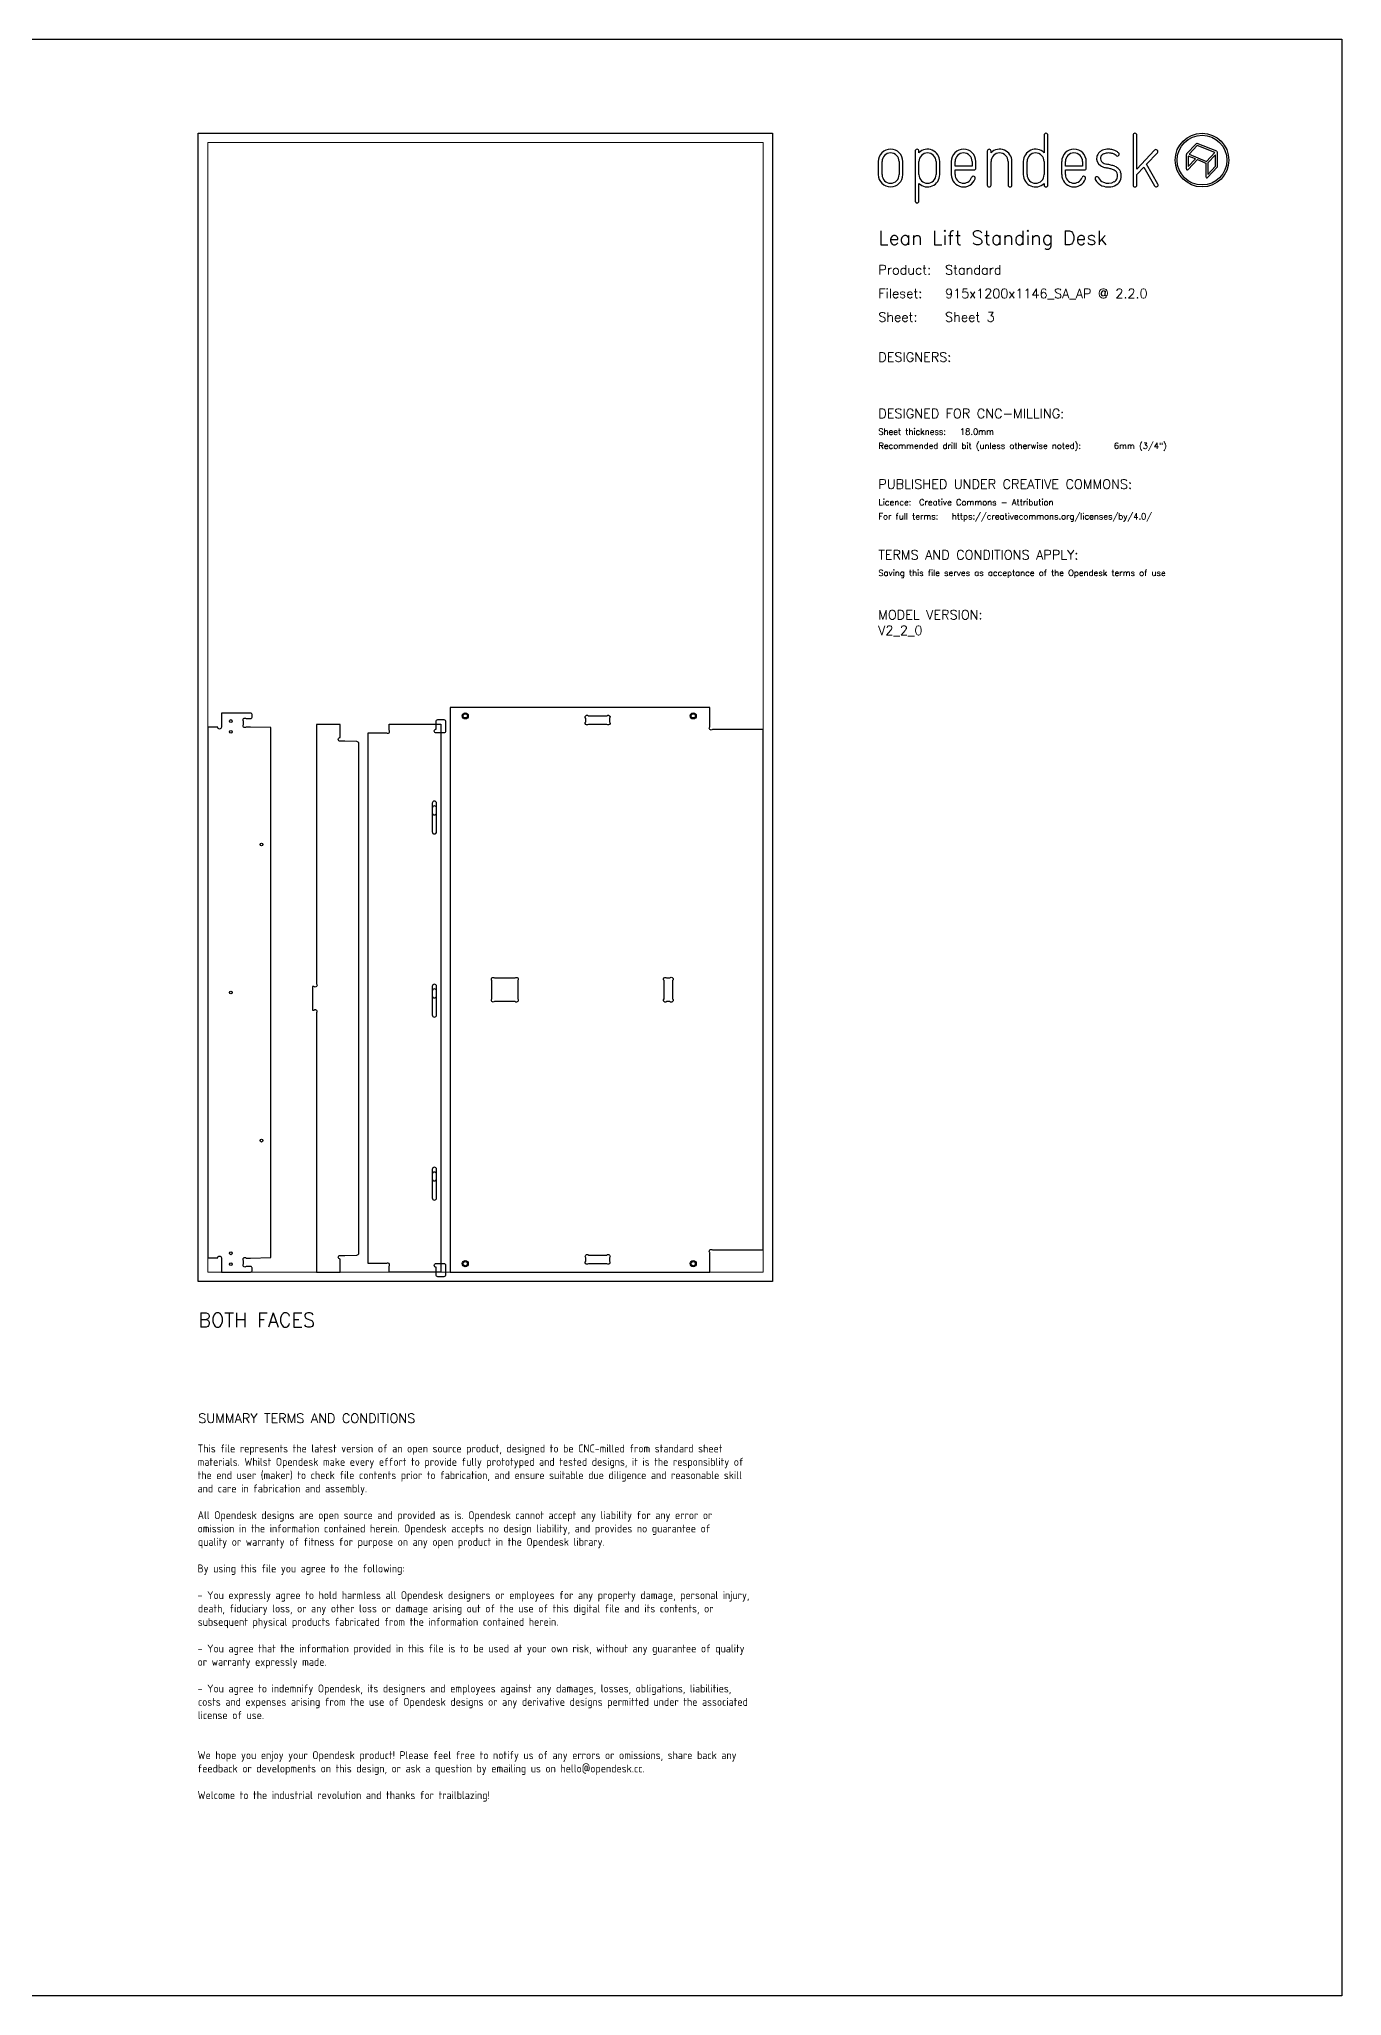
# Model space of a CAD drawing. Header units: millimetres. Extents: x -300 to 5880, y -300 to 4158.
# Drawn here: x 3112 to 5880, y 0 to 4158 of the extents above; entities that cross this region are included whole.
import ezdxf
from ezdxf.enums import TextEntityAlignment as Align

# ---------------------------------------------------------------- set-up
doc = ezdxf.new("R2010")
doc.units = ezdxf.units.MM
doc.layers.add('00-NOPRINT_TEXT', color=7, linetype='Continuous', lineweight=25)
doc.layers.add('00_NOPRINT_TOLERANCE', color=7, linetype='Continuous', lineweight=5)
for name, color, linetype, lineweight, true_color in [('BOARD_$TH-NOMINAL', 3, 'Continuous', 30, 0x00ff00), ('TOP-CUT-INSIDE_18.000MM', 1, 'Continuous', 25, 0xff1c00), ('TOP-CUT-OUTSIDE_18.000MM', 220, 'Continuous', 25, 0xff00d1), ('TOP-HOLE-6.000MM-DIAM_14.000MM', 220, 'Continuous', 25, 0xff00c7), ('TOP-HOLE-9.000MM-DIAM_14.000MM', 220, 'Continuous', 25, 0xff00c7), ('TOP-POCKET-INSIDE_1.000MM', 3, 'Continuous', 25, 0x0eff00), ('TOP-POCKET-INSIDE_12.000MM', 140, 'Continuous', 25, 0x00b1ff), ('TOP-POCKET-INSIDE_3.000MM', 140, 'Continuous', 25, 0x00c8ff), ('TOP-POCKET-INSIDE_9.000MM', 60, 'Continuous', 25, 0xb0ff00)]:
    doc.layers.add(name, color=color, linetype=linetype, lineweight=lineweight, true_color=true_color)
doc.styles.add('OD-ISOCP-17_221', font='isocp.shx')
doc.styles.add('OD-ISOCP-17_222', font='isocp.shx')
doc.styles.add('OD-ISOCP-17_223', font='isocp.shx')
doc.styles.add('OD-ISOCP-17_224', font='isocp.shx')
doc.styles.add('OD-ISOCP-17_225', font='isocp.shx')
doc.styles.add('OD-ISOCP-17_226', font='isocp.shx')
doc.styles.add('OD-ISOCP-17_227', font='isocp.shx')
doc.styles.add('OD-ISOCP-17_228', font='isocp.shx')
doc.styles.add('OD-ISOCP-17_229', font='isocp.shx')
doc.styles.add('OD-ISOCP-17_230', font='isocp.shx')
doc.styles.add('OD-ISOCP-17_231', font='isocp.shx')
doc.styles.add('OD-ISOCP-17_232', font='isocp.shx')
doc.styles.add('OD-ISOCP-17_233', font='isocp.shx')
doc.styles.add('OD-ISOCP-17_234', font='isocp.shx')
doc.styles.add('OD-ISOCP-17_235', font='isocp.shx')
doc.styles.add('OD-ISOCP-17_236', font='isocp.shx')
doc.styles.add('OD-ISOCP-17_237', font='isocp.shx')
doc.styles.add('OD-ISOCP-17_238', font='isocp.shx')
doc.styles.add('OD-ISOCP-17_239', font='isocp.shx')
doc.styles.add('OD-SIMPLEX-13_86', font='simplex.shx')
doc.styles.add('OD-SIMPLEX-20_82', font='simplex.shx')
doc.styles.add('OD-SIMPLEX-20_86', font='simplex.shx')
doc.styles.add('OD-SIMPLEX-20_88', font='simplex.shx')
doc.styles.add('OD-SIMPLEX-30_83', font='simplex.shx')
doc.styles.add('OD-SIMPLEX-30_87', font='simplex.shx')

# ---------------------------------------------------------------- blocks, each defined once
blk = doc.blocks.new('Borders Opendesk_7')
at = {"layer": '00-NOPRINT_TEXT'}
for p, q in [((0, 4158), (5880, 4158)), ((5880, 4158), (5880, 0)), ((5247.4, 3954), (5247.4, 3916.7)), ((5255.3, 3848), (5255.3, 3954)), ((5436.4, 3954), (5436.4, 3848)), ((5444.4, 3881.9), (5444.4, 3954)), ((4973.4, 3920.1), (4973.4, 3814.1)), ((4981.3, 3916.7), (4981.3, 3920.1)), ((5126.6, 3920.1), (5126.6, 3848)), ((5134.5, 3916.7), (5134.5, 3920.1)), ((5482.1, 3922), (5444.4, 3881.9)), ((5464.8, 3892.1), (5487.9, 3916.6)), ((5549.5, 3912.6), (5549.5, 3882.2)), ((5570.5, 3935.8), (5550.1, 3914)), ((5553.7, 3909.6), (5553.7, 3887.4)), ((5568.8, 3903.5), (5553.7, 3909.6)), ((5572.6, 3931.9), (5555.2, 3913.4)), ((5555.2, 3913.4), (5592.6, 3898.3)), ((5610, 3916.9), (5572.6, 3931.9)), ((5614.4, 3919.6), (5572.8, 3936.3)), ((5592.6, 3898.3), (5610, 3916.9)), ((5611.5, 3912.4), (5595.2, 3895.1)), ((5611.5, 3888.1), (5611.5, 3912.4)), ((5615.7, 3887.3), (5615.7, 3917.6)), ((4895, 3898), (4895, 3870.1)), ((4902.9, 3870.1), (4902.9, 3898)), ((4939.3, 3898), (4939.3, 3870.1)), ((4947.3, 3870.1), (4947.3, 3898)), ((4981.3, 3870.1), (4981.3, 3898)), ((5017.7, 3898), (5017.7, 3870.1)), ((5025.6, 3870.1), (5025.6, 3898)), ((5050, 3898), (5050, 3870.1)), ((5058, 3888.1), (5058, 3898)), ((5094.4, 3888.1), (5058, 3888.1)), ((5058, 3870.1), (5058, 3880.1)), ((5058, 3880.1), (5098.3, 3880.1)), ((5094.4, 3898), (5094.4, 3888.1)), ((5102.3, 3884.1), (5102.3, 3898)), ((5134.5, 3848), (5134.5, 3898)), ((5170.9, 3898), (5170.9, 3848)), ((5178.9, 3848), (5178.9, 3898)), ((5203, 3898), (5203, 3870.1)), ((5211, 3870.1), (5211, 3898)), ((5247.4, 3898), (5247.4, 3870.1)), ((5284.6, 3898), (5284.6, 3870.1)), ((5292.6, 3888.1), (5292.6, 3898)), ((5329, 3888.1), (5292.6, 3888.1)), ((5292.6, 3870.1), (5292.6, 3880.1)), ((5292.6, 3880.1), (5332.9, 3880.1)), ((5329, 3898), (5329, 3888.1)), ((5336.9, 3884.1), (5336.9, 3898)), ((5444.4, 3870.4), (5459.1, 3886)), ((5444.4, 3848), (5444.4, 3870.4)), ((5459.1, 3886), (5482.1, 3846)), ((5489, 3850), (5464.8, 3892.1)), ((5553.1, 3880.8), (5572.9, 3901.9)), ((5553.7, 3887.4), (5568.8, 3903.5)), ((5572.9, 3901.9), (5591.1, 3894.5)), ((5591.1, 3894.5), (5591.1, 3865.5)), ((5594.7, 3864.1), (5615.1, 3885.8)), ((5595.2, 3895.1), (5595.2, 3870.7)), ((5595.2, 3870.7), (5611.5, 3888.1)), ((4981.3, 3814.1), (4981.3, 3851.4)), ((5247.4, 3851.4), (5247.4, 3848)), ((5880, 0), (0, 0))]:
    blk.add_line(p, q, dxfattribs=at)
for radius in [57, 52.9]:
    blk.add_circle((5582.9, 3901), radius, dxfattribs=at)
for centre, radius, start, end in [((5251.3, 3954), 3.97, 0, 180), ((5440.4, 3954), 3.97, 0, 180), ((4921.1, 3898), 26.1, 0, 180), ((4921.1, 3898), 18.2, 0, 180), ((4977.3, 3920.1), 3.97, 0, 180), ((4999.5, 3898), 26.1, 0, 134.1316), ((4999.5, 3898), 18.2, 0, 180), ((5076.2, 3898), 26.1, 0, 180), ((5076.2, 3898), 18.2, 0, 180), ((5130.6, 3920.1), 3.97, 0, 180), ((5152.7, 3898), 26.1, 0, 134.1316), ((5152.7, 3898), 18.2, 0, 180), ((5229.2, 3898), 26.1, 45.8684, 180), ((5229.2, 3898), 18.2, 0, 180), ((5310.8, 3898), 26.1, 0, 180), ((5310.8, 3898), 18.2, 0, 180), ((5377.2, 3904.5), 18.3, 167.0964, 235.8453), ((5375.9, 3904.8), 16.9, 150.5139, 167.0489), ((5377.5, 3903.4), 19, 138.9882, 149.267), ((5377.5, 3903.4), 19, 127.9168, 138.9882), ((5380.5, 3899.5), 24, 111.7012, 127.9168), ((5375.9, 3904.8), 8.99, 151.0519, 168.0238), ((5377.5, 3903.4), 11.1, 138.9882, 148.8091), ((5377.5, 3903.4), 11.1, 127.9168, 138.9882), ((5380.5, 3899.5), 16, 111.7012, 127.9168), ((5383.5, 3891.9), 32.1, 90, 111.7012), ((5383.5, 3891.9), 24.2, 90, 111.7012), ((5383.5, 3878.8), 45.3, 80.7104, 90), ((5383.5, 3878.8), 37.3, 80.7104, 90), ((5385.9, 3893.2), 22.7, 71.5035, 80.7104), ((5385.9, 3893.2), 30.7, 71.5035, 80.7104), ((5387.1, 3896.7), 19, 61.0356, 71.5035), ((5387.1, 3896.7), 26.9, 61.0356, 71.5035), ((5387.1, 3896.7), 19, 46.7983, 61.0356), ((5387.1, 3896.7), 26.9, 46.7983, 61.0356), ((5402.8, 3913.5), 3.97, 226.7983, 46.7983), ((5485, 3919.3), 3.97, 316.7135, 136.7135), ((5551.6, 3912.6), 2.06, 136.7696, 180), ((5572, 3934.4), 2.06, 68.0714, 136.7696), ((5613.6, 3917.6), 2.06, 0, 68.0714), ((4921.1, 3870.1), 26.1, 180, 0), ((4921.1, 3870.1), 18.2, 180, 0), ((4999.5, 3870.1), 18.2, 180, 0), ((4999.5, 3870.1), 26.1, 225.8684, 0), ((5076.2, 3870.1), 26.1, 180, 340.0258), ((5076.2, 3870.1), 18.2, 180, 340.0258), ((5098.3, 3884.1), 3.97, 270, 0), ((5229.2, 3870.1), 26.1, 180, 314.1316), ((5229.2, 3870.1), 18.2, 180, 0), ((5310.8, 3870.1), 26.1, 180, 340.0258), ((5310.8, 3870.1), 18.2, 180, 340.0258), ((5332.9, 3884.1), 3.97, 270, 0), ((5377.2, 3904.5), 10.3, 167.9603, 235.8613), ((5382, 3911.6), 26.9, 235.8511, 248.0912), ((5382, 3911.6), 18.9, 235.8511, 248.0912), ((5388.7, 3928.4), 44.9, 248.0912, 257.5385), ((5388.7, 3928.4), 37, 248.0912, 257.5385), ((5300, 3526.6), 366.5, 76.1947, 77.5385), ((5300, 3526.6), 374.5, 76.1947, 77.5385), ((5372.7, 3822.5), 61.9, 69.1442, 76.1947), ((5372.7, 3822.5), 69.8, 69.1442, 76.1947), ((5389.5, 3866.6), 14.6, 38.9291, 69.1442), ((5389.5, 3866.6), 22.5, 38.9291, 69.1442), ((5393.9, 3870.2), 8.99, 17.5834, 38.9291), ((5385.6, 3867.6), 17.6, 343.8033, 17.5834), ((5393.9, 3870.2), 16.9, 17.5834, 38.9291), ((5385.6, 3867.6), 25.5, 343.8033, 17.5834), ((5551.6, 3882.2), 2.06, 180, 316.7696), ((5613.6, 3887.3), 2.06, 316.7696, 0), ((5097, 3862.6), 3.97, 340.0258, 160.0258), ((5130.6, 3848), 3.97, 180, 0), ((5174.9, 3848), 3.97, 180, 0), ((5251.3, 3848), 3.97, 180, 0), ((5331.6, 3862.6), 3.97, 340.0258, 160.0258), ((5359.7, 3861.7), 3.97, 24.786, 204.786), ((5380.2, 3871.2), 26.6, 204.786, 247.9544), ((5380.2, 3871.2), 18.7, 204.786, 247.9544), ((5383.5, 3879.3), 35.4, 247.9544, 298.2026), ((5383.5, 3879.3), 27.4, 247.9544, 298.2026), ((5390.6, 3866.1), 12.5, 298.2026, 343.8033), ((5390.6, 3866.1), 20.4, 298.2026, 343.8033), ((5440.4, 3848), 3.97, 180, 0), ((5485.5, 3848), 3.97, 209.8417, 29.8417), ((5593.2, 3865.5), 2.06, 180, 316.7696), ((4977.3, 3814.1), 3.97, 180, 0)]:
    blk.add_arc(centre, radius, start, end, dxfattribs=at)
at = {"layer": '00_NOPRINT_TOLERANCE', "ltscale": 0.379202}
for p, q in [((3450, 3958), (4670, 3958)), ((3450, 1518), (3450, 3958)), ((4670, 3958), (4670, 1518)), ((4670, 1518), (3450, 1518))]:
    blk.add_line(p, q, dxfattribs=at)
at = {"layer": '00_NOPRINT_TOLERANCE', "ltscale": 0.380876}
for p, q in [((3470, 3938), (4650, 3938)), ((4650, 1538), (3470, 1538))]:
    blk.add_line(p, q, dxfattribs=at)
at = {"layer": '00_NOPRINT_TOLERANCE', "ltscale": 0.380023}
for p, q in [((3470, 1538), (3470, 3938)), ((4650, 3938), (4650, 1538))]:
    blk.add_line(p, q, dxfattribs=at)
at = {"layer": 'BOARD_$TH-NOMINAL'}
for p, q in [((3450, 3958), (4670, 3958)), ((3450, 1518), (3450, 3958)), ((4670, 3958), (4670, 1518)), ((4670, 1518), (3450, 1518))]:
    blk.add_line(p, q, dxfattribs=at)
at = {"layer": '00-NOPRINT_TEXT'}
for s, height, style, p in [('Lean Lift Standing Desk', 30, 'OD-SIMPLEX-30_83', (4895, 3720.9)), ('Product:', 20, 'OD-SIMPLEX-20_82', (4895, 3657.9)), ('Standard', 20, 'OD-SIMPLEX-20_82', (5036.9, 3657.9)), ('Fileset:', 20, 'OD-SIMPLEX-20_82', (4895, 3607.7)), ('915x1200x1146_SA_AP @ 2.2.0', 20, 'OD-SIMPLEX-20_82', (5036.9, 3607.6)), ('Sheet:', 20, 'OD-SIMPLEX-20_82', (4895, 3557.4)), ('Sheet 3', 20, 'OD-SIMPLEX-20_82', (5036.9, 3557.5)), ('DESIGNERS:', 20, 'OD-SIMPLEX-20_82', (4895, 3472.4)), ('DESIGNED FOR CNC-MILLING:', 20, 'OD-SIMPLEX-20_82', (4895, 3352.4)), ('Sheet thickness:', 13, 'OD-SIMPLEX-13_86', (4895, 3317.4)), ('18.0mm', 13, 'OD-SIMPLEX-13_86', (5068.3, 3317.4)), ('Recommended drill bit (unless otherwise noted):', 13, 'OD-SIMPLEX-13_86', (4895, 3287.4)), ('6mm (3/4")', 13, 'OD-SIMPLEX-13_86', (5395.5, 3287.4)), ('PUBLISHED UNDER CREATIVE COMMONS:', 20, 'OD-SIMPLEX-20_82', (4895, 3202.4)), ('Licence:', 13, 'OD-SIMPLEX-13_86', (4895, 3167.4)), ('Creative Commons - Attribution', 13, 'OD-SIMPLEX-13_86', (4981.5, 3167.4)), ('For full terms:', 13, 'OD-SIMPLEX-13_86', (4895, 3137.4)), ('https://creativecommons.org/licenses/by/4.0/', 13, 'OD-SIMPLEX-13_86', (5051.1, 3137.4)), ('TERMS AND CONDITIONS APPLY:', 20, 'OD-SIMPLEX-20_82', (4895, 3052.3)), ('Saving this file serves as acceptance of the Opendesk terms of use ', 13, 'OD-SIMPLEX-13_86', (4895, 3017.3))]:
    blk.add_text(s, height=height, dxfattribs=dict(at, style=style)).set_placement(p)
at = {"layer": '00-NOPRINT_TEXT', "color": 7}
for s, height, style, p in [('BOTH FACES', 30, 'OD-SIMPLEX-30_87', (3450, 1451.3)), ('SUMMARY TERMS AND CONDITIONS', 20, 'OD-SIMPLEX-20_86', (3450, 1237.4))]:
    blk.add_text(s, height=height, dxfattribs=dict(at, style=style)).set_placement(p, align=Align.TOP_LEFT)
for s, style, p in [('This file represents the latest version of an open source product, designed to be CNC-milled from standard sheet', 'OD-ISOCP-17_221', (3448.5, 1154.7)), ('materials. Whilst Opendesk make every effort to provide fully prototyped and tested designs, it is the responsiblity of', 'OD-ISOCP-17_222', (3448.5, 1126.3)), ('the end user (maker) to check file contents prior to fabrication, and ensure suitable due diligence and reasonable skill', 'OD-ISOCP-17_223', (3448.5, 1098)), ('and care in fabrication and assembly.', 'OD-ISOCP-17_224', (3448.5, 1069.7)), ('All Opendesk designs are open source and provided as is. Opendesk cannot accept any liability for any error or', 'OD-ISOCP-17_225', (3448.5, 1013)), ('omission in the information contained herein. Opendesk accepts no design liability, and provides no guarantee of', 'OD-ISOCP-17_226', (3448.5, 984.7)), ('quality or warranty of fitness for purpose on any open product in the Opendesk library.', 'OD-ISOCP-17_227', (3449.1, 956.3)), ('By using this file you agree to the following:', 'OD-ISOCP-17_228', (3448.5, 899.7)), ('- You expressly agree to hold harmless all Opendesk designers or employees for any property damage, personal injury,', 'OD-ISOCP-17_229', (3448.5, 843)), ('death, fiduciary loss, or any other loss or damage arising out of the use of this digital file and its contents, or', 'OD-ISOCP-17_230', (3449.1, 814.7)), ('subsequent physical products fabricated from the information contained herein.', 'OD-ISOCP-17_231', (3449, 786.3)), ('- You agree that the information provided in this file is to be used at your own risk, without any guarantee of quality', 'OD-ISOCP-17_232', (3448.5, 729.7)), ('or warranty expressly made.', 'OD-ISOCP-17_233', (3448.5, 701.3)), ('- You agree to indemnify Opendesk, its designers and employees against any damages, losses, obligations, liabilities,', 'OD-ISOCP-17_234', (3448.5, 644.7)), ('costs and expenses arising from the use of Opendesk designs or any derivative designs permitted under the associated', 'OD-ISOCP-17_235', (3449.1, 616.3)), ('license of use.', 'OD-ISOCP-17_236', (3448.8, 588)), ('We hope you enjoy your Opendesk product! Please feel free to notify us of any errors or omissions, share back any', 'OD-ISOCP-17_237', (3448.5, 503)), ('feedback or developments on this design, or ask a question by emailing us on hello@opendesk.cc.', 'OD-ISOCP-17_238', (3448.5, 474.7)), ('Welcome to the industrial revolution and thanks for trailblazing!', 'OD-ISOCP-17_239', (3448.5, 418))]:
    blk.add_text(s, height=17, dxfattribs=dict(at, style=style)).set_placement(p)

msp = doc.modelspace()

# ---------------------------------------------------------------- linework, layer by layer
at = {"layer": 'TOP-CUT-INSIDE_18.000MM'}
for points in [[(3947.2, 2524), (3947.2, 2473.6, 1), (3956.4, 2473.6), (3956.4, 2524, 1)], [(3956.4, 2084.6), (3956.4, 2135, 1), (3947.2, 2135), (3947.2, 2084.6, 1)], [(3956.4, 1695.6), (3956.4, 1746, 1), (3947.2, 1746), (3947.2, 1695.6, 1)]]:
    msp.add_lwpolyline(points, format="xyb", close=True, dxfattribs=at)
at = {"layer": 'TOP-CUT-OUTSIDE_18.000MM'}
for points in [[(3564.2, 1546.9, 0.414214), (3561.2, 1549.9), (3551.9, 1549.9, -1), (3546.2, 1555.6), (3546.2, 1562.2, -1), (3551.9, 1567.9), (3561.2, 1567.9), (3604.4, 1568.7), (3604.4, 2695.3), (3561.2, 2696.1), (3551.9, 2696.1, -1), (3546.2, 2701.8), (3546.2, 2708.4, -1), (3551.9, 2714.1), (3561.2, 2714.1, 0.414214), (3564.2, 2717.1), (3564.2, 2723, 0.414214), (3561.2, 2726), (3499.2, 2726), (3499.2, 2696, -1), (3491.2, 2696), (3470, 2696), (3470, 1568), (3491.2, 1568, -1), (3499.2, 1568), (3499.2, 1538), (3561.2, 1538, 0.414214), (3564.2, 1541), (3564.2, 1546.9)], [(3849.7, 1556), (3811.3, 1556), (3811.3, 2684), (3849.7, 2684, 1), (3855.3, 2689.7), (3855.3, 2702), (3965.3, 2702), (3965.3, 1538), (3855.3, 1538), (3855.3, 1550.3, 1), (3849.7, 1556)]]:
    msp.add_lwpolyline(points, format="xyb", dxfattribs=at)
for points in [[(4542.7, 1585), (4650, 1585), (4650, 2691), (4542.7, 2691, -1), (4537, 2696.7), (4537, 2738), (3985.3, 2738), (3985.3, 1538), (4537, 1538), (4537, 1579.3, -1)], [(3695.5, 2144.8), (3692.6, 2144.8), (3692.6, 2094.8), (3695.5, 2094.8, -1), (3701.1, 2089.1), (3701.1, 1538), (3751.3, 1538), (3751.3, 1565.6, -1), (3751.3, 1573.6), (3761.3, 1573.6), (3786.9, 1574.3, 0.406566), (3791.3, 1578.8), (3791.3, 2660.8, 0.406566), (3786.9, 2665.3), (3761.3, 2666), (3751.3, 2666, -1), (3751.3, 2674), (3751.3, 2701.6), (3701.1, 2701.6), (3701.1, 2150.5, -1)]]:
    msp.add_lwpolyline(points, format="xyb", close=True, dxfattribs=at)
at = {"layer": 'TOP-HOLE-6.000MM-DIAM_14.000MM'}
for centre in [(3519.2, 2709), (3519.2, 2686), (3584.4, 2446.7), (3519.2, 2132), (3584.4, 1817.3), (3519.2, 1578), (3519.2, 1555)]:
    msp.add_circle(centre, 3, dxfattribs=at)
at = {"layer": 'TOP-HOLE-9.000MM-DIAM_14.000MM'}
for centre in [(4017.2, 2720), (4501.6, 2720), (4017.2, 1556), (4501.6, 1556)]:
    msp.add_circle(centre, 4.5, dxfattribs=at)
at = {"layer": 'TOP-POCKET-INSIDE_1.000MM'}
for centre in [(4017.2, 2720), (4501.6, 2720), (4017.2, 1556), (4501.6, 1556)]:
    msp.add_circle(centre, 6.5, dxfattribs=at)
at = {"layer": 'TOP-POCKET-INSIDE_12.000MM'}
for points in [[(4318.1, 2701.8), (4279, 2701.8, -1.000151), (4273.4, 2707.5), (4273.4, 2714.5, -1.000151), (4279, 2720.2), (4318.1, 2720.2, -1.000151), (4323.8, 2714.5), (4323.8, 2707.5, -1.000151)], [(4273.4, 1561.5), (4273.4, 1568.5, -0.999912), (4279, 1574.2), (4318.1, 1574.2, -0.999912), (4323.8, 1568.5), (4323.8, 1561.5, -1.000088), (4318.1, 1555.8), (4279, 1555.8, -1.000088)]]:
    msp.add_lwpolyline(points, format="xyb", close=True, dxfattribs=at)
at = {"layer": 'TOP-POCKET-INSIDE_3.000MM'}
for points in [[(3955.3, 2691.7), (3955.3, 2708, -0.414214), (3959.3, 2712), (3971.6, 2712, -0.414214), (3975.6, 2708), (3975.6, 2687.7, -0.414214), (3971.6, 2683.7), (3955.3, 2683.7, -1), (3955.3, 2691.7)], [(3955.3, 1556.3), (3971.6, 1556.3, -0.414214), (3975.6, 1552.3), (3975.6, 1532, -0.414214), (3971.6, 1528), (3959.3, 1528, -0.414214), (3955.3, 1532), (3955.3, 1548.3, -1), (3955.3, 1556.3)]]:
    msp.add_lwpolyline(points, format="xyb", dxfattribs=at)
at = {"layer": 'TOP-POCKET-INSIDE_9.000MM'}
for points in [[(3947.2, 2514.2, 1), (3956.4, 2514.2), (3956.4, 2534.2, 1), (3947.2, 2534.2), (3947.2, 2514.2)], [(4452.3, 2112.8), (4445.2, 2112.8, -1), (4439.6, 2118.5), (4439.6, 2157.5, -1), (4445.2, 2163.2), (4452.3, 2163.2, -1), (4458, 2157.5), (4458, 2118.5, -1), (4452.3, 2112.8)], [(3947.2, 1756.2), (3947.2, 1736.2, 1), (3956.4, 1736.2), (3956.4, 1756.2, 1), (3947.2, 1756.2)]]:
    msp.add_lwpolyline(points, format="xyb", dxfattribs=at)
for points in [[(4079.5, 2163.2), (4123.1, 2163.2, -1), (4128.7, 2157.5), (4128.7, 2118.5, -1), (4123.1, 2112.8), (4079.5, 2112.8, -1), (4074.1, 2118.7), (4074.1, 2157.3, -1)], [(3956.4, 2125.2), (3956.4, 2145.2, 1), (3947.2, 2145.2), (3947.2, 2125.2, 1)]]:
    msp.add_lwpolyline(points, format="xyb", close=True, dxfattribs=at)

# ---------------------------------------------------------------- block references
msp.add_blockref('Borders Opendesk_7', (0, 0))

# ---------------------------------------------------------------- texts
at = {"insert": (4894.6, 2944.9), "char_height": 20, "width": 292.308, "attachment_point": 1, "style": 'OD-SIMPLEX-20_88'}
msp.add_mtext('MODEL VERSION:\\PV2_2_0', dxfattribs=at)

doc.saveas('drawing.dxf')
